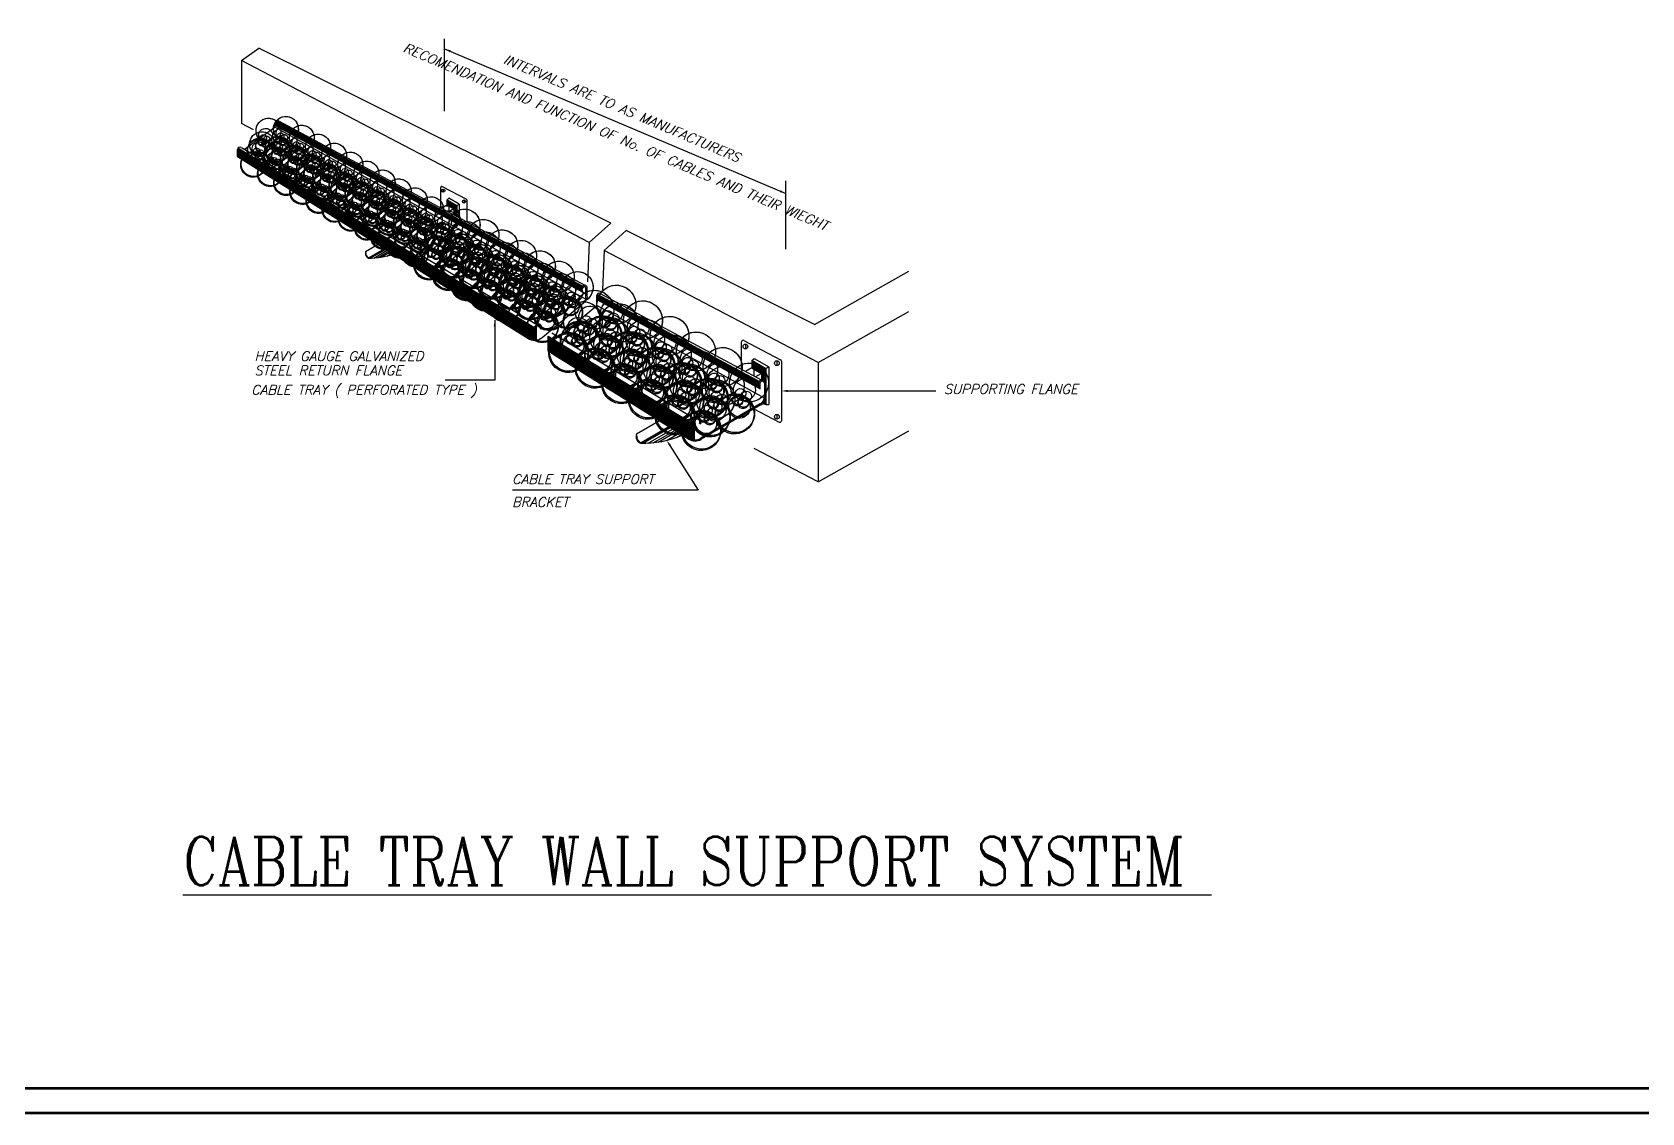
# Model space of a CAD drawing. Extents: x -508 to 92, y -98 to -31.
# Drawn here: x -89.77 to -63.39, y -97.84 to -80.14 of the extents above; entities that cross this region are included whole.
import ezdxf
from ezdxf.enums import TextEntityAlignment as Align

# ---------------------------------------------------------------- set-up
doc = ezdxf.new("R2010")
doc.units = 0
doc.header["$MEASUREMENT"] = 0
doc.layers.get('0').update_dxf_attribs({"linetype": 'CONTINUOUS', "lineweight": 30})
doc.layers.add('A-DIM-IN', color=45, linetype='CONTINUOUS', lineweight=15)
doc.layers.add('UG-BORDER', color=20, linetype='CONTINUOUS', lineweight=80)
for name, color, linetype in [('EFL', 1, 'CONTINUOUS'), ('EFP', 1, 'CONTINUOUS'), ('EL1', 1, 'CONTINUOUS'), ('EL2', 2, 'CONTINUOUS'), ('EL3', 3, 'CONTINUOUS'), ('ET80', 3, 'CONTINUOUS')]:
    doc.layers.add(name, color=color, linetype=linetype)
doc.styles.add('ROMANC', font='ROMANC')
doc.styles.add('ROMANS', font='italic8.shx')

# ---------------------------------------------------------------- blocks, each defined once
blk = doc.blocks.new('*X23')
at = {"color": 0}
for p, q in [((802.55, 413.32), (804.31, 413.32)), ((802.55, 413.31), (804.33, 413.31)), ((802.55, 413.3), (804.35, 413.3)), ((802.55, 413.29), (804.38, 413.29)), ((802.55, 413.28), (804.4, 413.28)), ((802.56, 413.35), (804.23, 413.35)), ((802.56, 413.34), (804.26, 413.34)), ((802.56, 413.33), (804.28, 413.33)), ((802.57, 413.38), (804.16, 413.38)), ((802.57, 413.37), (804.18, 413.37)), ((802.57, 413.36), (804.21, 413.36)), ((802.58, 413.4), (804.11, 413.4)), ((802.58, 413.39), (804.13, 413.39)), ((802.59, 413.42), (804.05, 413.42)), ((802.59, 413.41), (804.08, 413.41)), ((802.6, 413.43), (804.02, 413.43)), ((802.61, 413.44), (803.99, 413.44)), ((802.62, 413.46), (803.93, 413.46)), ((802.62, 413.45), (803.96, 413.45)), ((802.63, 413.47), (803.9, 413.47)), ((802.64, 413.48), (803.87, 413.48)), ((802.65, 413.49), (803.84, 413.49)), ((802.66, 413.5), (803.8, 413.5)), ((802.68, 413.51), (803.76, 413.51)), ((802.69, 413.52), (803.72, 413.52)), ((802.71, 413.53), (803.68, 413.53)), ((802.72, 413.54), (803.64, 413.54)), ((802.75, 413.55), (803.6, 413.55)), ((802.77, 413.56), (803.55, 413.56)), ((802.81, 413.57), (803.5, 413.57)), ((802.86, 413.58), (803.44, 413.58)), ((802.93, 413.59), (803.37, 413.59)), ((803.03, 413.6), (803.27, 413.6)), ((802.55, 413.27), (804.42, 413.27)), ((802.55, 413.26), (804.45, 413.26)), ((802.55, 413.25), (804.47, 413.25)), ((802.55, 413.24), (804.49, 413.24)), ((802.55, 413.23), (804.51, 413.23)), ((802.55, 413.22), (804.53, 413.22)), ((802.55, 413.21), (802.78, 413.21)), ((802.55, 413.2), (802.7, 413.2)), ((802.55, 413.19), (802.63, 413.19)), ((802.55, 413.18), (804.62, 413.18)), ((802.56, 413.17), (804.64, 413.17)), ((802.56, 413.16), (804.66, 413.16)), ((802.56, 413.15), (804.68, 413.15)), ((802.57, 413.14), (804.7, 413.14)), ((803.09, 413.21), (804.56, 413.21)), ((803.18, 413.2), (804.58, 413.2)), ((803.24, 413.19), (804.6, 413.19)), ((803.52, 413.13), (804.72, 413.13)), ((803.56, 413.12), (804.74, 413.12)), ((803.59, 413.11), (804.76, 413.11)), ((803.63, 413.1), (804.78, 413.1)), ((803.66, 413.09), (804.8, 413.09)), ((803.69, 413.08), (804.82, 413.08)), ((803.73, 413.07), (804.84, 413.07)), ((803.76, 413.06), (804.85, 413.06)), ((803.79, 413.05), (804.87, 413.05)), ((803.82, 413.04), (804.89, 413.04)), ((803.84, 413.03), (804.91, 413.03)), ((803.87, 413.02), (804.93, 413.02)), ((803.9, 413.01), (804.95, 413.01)), ((803.92, 413), (804.96, 413)), ((803.95, 412.99), (804.98, 412.99)), ((803.97, 412.98), (805, 412.98)), ((804, 412.97), (805.02, 412.97)), ((804.02, 412.96), (805.03, 412.96)), ((804.05, 412.95), (805.05, 412.95)), ((804.07, 412.94), (805.07, 412.94)), ((804.1, 412.93), (805.09, 412.93)), ((804.12, 412.92), (805.1, 412.92)), ((804.15, 412.91), (805.12, 412.91)), ((804.17, 412.9), (805.14, 412.9)), ((804.19, 412.89), (805.15, 412.89)), ((804.21, 412.88), (805.17, 412.88)), ((804.24, 412.87), (805.19, 412.87)), ((804.26, 412.86), (805.2, 412.86)), ((804.28, 412.85), (805.22, 412.85)), ((804.3, 412.84), (805.23, 412.84)), ((804.32, 412.83), (805.25, 412.83)), ((804.35, 412.82), (805.27, 412.82)), ((804.37, 412.81), (805.28, 412.81)), ((804.39, 412.8), (805.3, 412.8)), ((804.41, 412.79), (805.31, 412.79)), ((804.43, 412.78), (805.33, 412.78)), ((804.45, 412.77), (805.34, 412.77)), ((804.47, 412.76), (805.36, 412.76)), ((804.49, 412.75), (805.37, 412.75)), ((804.51, 412.74), (805.39, 412.74)), ((804.53, 412.73), (805.4, 412.73)), ((804.55, 412.72), (805.42, 412.72)), ((804.57, 412.71), (805.43, 412.71)), ((804.59, 412.7), (805.45, 412.7)), ((804.61, 412.69), (805.46, 412.69)), ((804.63, 412.68), (805.48, 412.68)), ((804.64, 412.67), (805.49, 412.67)), ((804.66, 412.66), (805.5, 412.66)), ((804.68, 412.65), (805.52, 412.65)), ((804.7, 412.64), (805.53, 412.64)), ((804.72, 412.63), (805.55, 412.63)), ((804.74, 412.62), (805.56, 412.62)), ((804.75, 412.61), (805.58, 412.61)), ((804.77, 412.6), (805.59, 412.6)), ((804.79, 412.59), (805.6, 412.59)), ((804.81, 412.58), (805.62, 412.58)), ((804.82, 412.57), (805.63, 412.57)), ((804.84, 412.56), (805.64, 412.56)), ((804.86, 412.55), (805.66, 412.55)), ((804.88, 412.54), (805.67, 412.54)), ((804.89, 412.53), (805.68, 412.53)), ((804.91, 412.52), (805.7, 412.52)), ((804.93, 412.51), (805.71, 412.51)), ((804.94, 412.5), (805.72, 412.5)), ((804.96, 412.49), (805.74, 412.49)), ((804.97, 412.48), (805.75, 412.48)), ((804.99, 412.47), (805.76, 412.47)), ((805.01, 412.46), (805.77, 412.46)), ((805.02, 412.45), (805.79, 412.45)), ((805.04, 412.44), (805.8, 412.44)), ((805.05, 412.43), (805.81, 412.43)), ((805.07, 412.42), (805.82, 412.42)), ((805.09, 412.41), (805.83, 412.41)), ((805.1, 412.4), (805.85, 412.4)), ((805.12, 412.39), (805.86, 412.39)), ((805.13, 412.38), (805.87, 412.38)), ((805.15, 412.37), (805.88, 412.37)), ((805.16, 412.36), (805.89, 412.36)), ((805.18, 412.35), (805.9, 412.35)), ((805.19, 412.34), (805.92, 412.34)), ((805.21, 412.33), (805.93, 412.33)), ((805.22, 412.32), (805.94, 412.32)), ((805.24, 412.31), (805.95, 412.31)), ((805.25, 412.3), (805.96, 412.3)), ((805.27, 412.29), (805.97, 412.29)), ((805.28, 412.28), (805.98, 412.28)), ((805.29, 412.27), (805.99, 412.27)), ((805.31, 412.26), (806, 412.26)), ((805.32, 412.25), (806.01, 412.25)), ((805.34, 412.24), (806.02, 412.24)), ((805.35, 412.23), (806.03, 412.23)), ((805.36, 412.22), (806.04, 412.22)), ((805.38, 412.21), (806.05, 412.21)), ((805.39, 412.2), (806.06, 412.2)), ((805.4, 412.19), (806.07, 412.19)), ((805.42, 412.18), (806.08, 412.18)), ((805.43, 412.17), (806.09, 412.17)), ((805.45, 412.16), (806.1, 412.16)), ((805.46, 412.15), (806.11, 412.15)), ((805.47, 412.14), (806.12, 412.14)), ((805.49, 412.13), (806.13, 412.13)), ((805.5, 412.12), (806.14, 412.12)), ((805.51, 412.11), (806.15, 412.11)), ((805.52, 412.1), (806.16, 412.1)), ((805.54, 412.09), (806.17, 412.09)), ((805.55, 412.08), (806.18, 412.08)), ((805.56, 412.07), (806.19, 412.07)), ((805.57, 412.06), (806.2, 412.06)), ((805.59, 412.05), (806.21, 412.05)), ((805.6, 412.04), (806.21, 412.04)), ((805.61, 412.03), (806.22, 412.03)), ((805.62, 412.02), (806.23, 412.02)), ((805.63, 412.01), (806.24, 412.01)), ((805.65, 412), (806.25, 412)), ((805.66, 411.99), (806.26, 411.99)), ((805.67, 411.98), (806.26, 411.98)), ((805.68, 411.97), (806.27, 411.97)), ((805.69, 411.96), (806.28, 411.96)), ((805.7, 411.95), (806.29, 411.95)), ((805.71, 411.94), (806.3, 411.94)), ((805.73, 411.93), (806.3, 411.93)), ((805.74, 411.92), (806.31, 411.92)), ((805.75, 411.91), (806.32, 411.91)), ((805.76, 411.9), (806.33, 411.9)), ((805.77, 411.89), (806.33, 411.89)), ((805.78, 411.88), (806.34, 411.88)), ((805.79, 411.87), (806.35, 411.87)), ((805.8, 411.86), (806.35, 411.86)), ((805.81, 411.85), (806.36, 411.85)), ((805.82, 411.84), (806.37, 411.84)), ((805.83, 411.83), (806.37, 411.83)), ((805.84, 411.82), (806.38, 411.82)), ((805.85, 411.81), (806.39, 411.81)), ((805.86, 411.8), (806.39, 411.8)), ((805.87, 411.79), (806.4, 411.79)), ((805.88, 411.78), (806.4, 411.78)), ((805.89, 411.77), (806.41, 411.77)), ((805.9, 411.76), (806.41, 411.76)), ((805.91, 411.75), (806.42, 411.75)), ((805.92, 411.74), (806.43, 411.74)), ((805.93, 411.73), (806.43, 411.73)), ((805.94, 411.72), (806.44, 411.72)), ((805.95, 411.71), (806.44, 411.71)), ((805.96, 411.7), (806.45, 411.7)), ((805.97, 411.69), (806.45, 411.69)), ((805.98, 411.68), (806.46, 411.68)), ((805.98, 411.67), (806.46, 411.67)), ((805.99, 411.66), (806.47, 411.66)), ((806, 411.65), (806.47, 411.65)), ((806.01, 411.64), (806.48, 411.64)), ((806.02, 411.63), (806.48, 411.63)), ((806.03, 411.62), (806.49, 411.62)), ((806.04, 411.61), (806.49, 411.61)), ((806.04, 411.6), (806.5, 411.6)), ((806.05, 411.59), (806.5, 411.59)), ((806.06, 411.58), (806.5, 411.58)), ((806.07, 411.57), (806.51, 411.57)), ((806.08, 411.56), (806.51, 411.56)), ((806.08, 411.55), (806.52, 411.55)), ((806.09, 411.54), (806.52, 411.54)), ((806.1, 411.53), (806.53, 411.53)), ((806.11, 411.52), (806.53, 411.52)), ((806.11, 411.51), (806.53, 411.51)), ((806.12, 411.5), (806.54, 411.5)), ((806.13, 411.49), (806.54, 411.49)), ((806.13, 411.48), (806.54, 411.48)), ((806.14, 411.47), (806.55, 411.47)), ((806.15, 411.46), (806.55, 411.46)), ((806.15, 411.45), (806.55, 411.45)), ((806.16, 411.44), (806.55, 411.44)), ((806.17, 411.43), (806.55, 411.43)), ((806.17, 411.42), (806.55, 411.42)), ((806.18, 411.41), (806.55, 411.41)), ((806.18, 411.4), (806.55, 411.4)), ((806.19, 411.39), (806.55, 411.39)), ((806.2, 411.38), (806.55, 411.38)), ((806.2, 411.37), (806.55, 411.37)), ((806.21, 411.36), (806.55, 411.36)), ((806.21, 411.35), (806.55, 411.35)), ((806.22, 411.34), (806.55, 411.34)), ((806.22, 411.33), (806.55, 411.33)), ((806.23, 411.32), (806.55, 411.32)), ((806.23, 411.31), (806.54, 411.31)), ((806.24, 411.3), (806.54, 411.3)), ((806.24, 411.29), (806.54, 411.29)), ((806.25, 411.28), (806.53, 411.28)), ((806.25, 411.27), (806.53, 411.27)), ((806.26, 411.26), (806.53, 411.26)), ((806.26, 411.25), (806.52, 411.25)), ((806.27, 411.24), (806.52, 411.24)), ((806.27, 411.23), (806.51, 411.23)), ((806.28, 411.22), (806.51, 411.22)), ((806.28, 411.21), (806.5, 411.21)), ((806.29, 411.2), (806.49, 411.2)), ((806.29, 411.19), (806.48, 411.19)), ((806.3, 411.18), (806.48, 411.18)), ((806.3, 411.17), (806.47, 411.17)), ((806.3, 411.16), (806.46, 411.16)), ((806.31, 411.15), (806.45, 411.15)), ((806.31, 411.14), (806.43, 411.14)), ((806.32, 411.13), (806.42, 411.13)), ((806.32, 411.12), (806.41, 411.12))]:
    blk.add_line(p, q, dxfattribs=at)
blk = doc.blocks.new('A')
at = {"layer": 'EL1'}
for centre, radius, start, end in [((-1.95, 1.13), 0.17, 85.1294, 240.0771), ((-0.43, 1.58), 1.72, 200.5275, 221.5461), ((-1.67, 1.21), 0.326, 151.03, 200.5275), ((-1.67, 1.21), 0.326, 101.5325, 151.03), ((-1.61, -0.54), 1.72, 80.5139, 101.5325), ((-1.39, -0.15), 1.72, 80.5139, 101.5325), ((0.94, 2.8), 3.55, 221.5461, 232.6927), ((-1.91, -2.35), 3.55, 69.3673, 80.5139), ((-1.69, -1.96), 3.55, 69.3673, 80.5139), ((-2.89, -4.95), 6.33, 61.03, 69.3673), ((-2.67, -4.56), 6.33, 61.03, 69.3673), ((-2.89, -4.95), 6.33, 52.6927, 61.03), ((-2.67, -4.56), 6.33, 52.6927, 61.03), ((-1.2, -2.74), 3.55, 41.5461, 52.6927), ((-0.99, -2.35), 3.55, 41.5461, 52.6927), ((0.38, -1.14), 1.72, 20.5275, 41.5461), ((2.62, 5.01), 6.33, 232.6927, 241.03), ((2.62, 5.01), 6.33, 241.03, 249.3673), ((1.64, 2.4), 3.55, 249.3673, 260.5139), ((1.34, 0.6), 1.72, 260.5139, 281.5325), ((0.17, -1.52), 1.72, 20.5275, 41.5461), ((1.72, -0.92), 0.164, 256.4437, 25.2598), ((1.68, -0.65), 0.326, 331.03, 20.5275)]:
    blk.add_arc(centre, radius, start, end, dxfattribs=at)
blk.add_blockref('*X23', (-804.54, -412.04), dxfattribs=at)
blk = doc.blocks.new('*E752525')
at = {"layer": 'EL1'}
for p, xscale, yscale, zscale, rotation in [((79248, -74293, 815), -49.15200003752829, 49.15200000163167, 49.15200000000004, 308.0349136470942), ((79682, -74248, 815), -49.15200003752829, 49.15200000163167, 49.15200000000004, 308.0349136470942), ((79085, -74629, 815), -49.15200003752829, 49.15200000163167, 49.15200000000004, 308.0349136470942), ((79645, -74513, 815), -49.15200003752829, 49.15200000163167, 49.15200000000004, 308.0349136470942), ((80048, -74736, 815), -49.15200003752829, 49.15200000163167, 49.15200000000004, 308.0349136470942), ((80079, -74468, 815), -49.15200003752829, 49.15200000163167, 49.15200000000004, 308.0349136470942), ((80483, -74691, 815), -49.15200003752829, 49.15200000163167, 49.15200000000004, 308.0349136470942), ((79506, -74861, 815), -49.15200003752829, 49.15200000163167, 49.15200000000004, 308.0349136470942), ((79909, -75084, 815), -49.15200003752829, 49.15200000163167, 49.15200000000004, 308.0349136470942), ((80452, -74959, 815), -49.15200003752829, 49.15200000163167, 49.15200000000004, 308.0349136470942), ((80855, -75182, 815), -49.15200003752829, 49.15200000163167, 49.15200000000004, 308.0349136470942), ((80886, -74914, 815), -49.15200003752829, 49.15200000163167, 49.15200000000004, 308.0349136470942), ((81289, -75137, 815), -49.15200003752829, 49.15200000163167, 49.15200000000004, 308.0349136470942), ((80312, -75307, 815), -49.15200003752829, 49.15200000163167, 49.15200000000004, 308.0349136470942), ((80715, -75531, 815), -49.15200003752829, 49.15200000163167, 49.15200000000004, 308.0349136470942), ((81258, -75405, 815), -49.15200003752829, 49.15200000163167, 49.15200000000004, 308.0349136470942), ((81661, -75629, 815), -49.15200003752829, 49.15200000163167, 49.15200000000004, 308.0349136470942), ((81692, -75360, 815), -49.15200003752829, 49.15200000163167, 49.15200000000004, 308.0349136470942), ((82095, -75583, 815), -49.15200003752829, 49.15200000163167, 49.15200000000004, 308.0349136470942), ((81118, -75754, 815), -49.15200003752829, 49.15200000163167, 49.15200000000004, 308.0349136470942), ((81521, -75977, 815), -49.15200003752829, 49.15200000163167, 49.15200000000004, 308.0349136470942), ((82064, -75852, 815), -49.15200003752829, 49.15200000163167, 49.15200000000004, 308.0349136470942), ((82498, -75807, 815), -49.15200003752829, 49.15200000163167, 49.15200000000004, 308.0349136470942), ((82901, -76030, 815), -49.15200003752829, 49.15200000163167, 49.15200000000004, 308.0349136470942), ((81924, -76200, 815), -49.15200003752829, 49.15200000163167, 49.15200000000004, 308.0349136470942), ((82328, -76423, 815), -49.15200003752829, 49.15200000163167, 49.15200000000004, 308.0349136470942), ((82467, -76075, 815), -49.15200003752829, 49.15200000163167, 49.15200000000004, 308.0349136470942), ((82870, -76298, 815), -49.15200003752829, 49.15200000163167, 49.15200000000004, 308.0349136470942), ((83305, -76253, 815), -49.15200003752829, 49.15200000163167, 49.15200000000004, 308.0349136470942), ((82731, -76647, 815), -49.15200003752829, 49.15200000163167, 49.15200000000004, 308.0349136470942), ((83274, -76521, 815), -49.15200003752829, 49.15200000163167, 49.15200000000004, 308.0349136470942), ((83676, -76746, 815), -61.44000010201562, 61.43999999854714, 61.44000000000005, 308.0349137392154), ((83708, -76476, 815), -49.15200003752829, 49.15200000163167, 49.15200000000004, 308.0349136470942), ((84110, -76700, 815), -61.44000010201562, 61.43999999854714, 61.44000000000005, 308.0349137392154), ((83134, -76870, 815), -49.15200003752829, 49.15200000163167, 49.15200000000004, 308.0349136470942), ((83507, -77052, 815), -61.44000010201562, 61.43999999854714, 61.44000000000005, 308.0349137392154), ((84146, -77007, 815), -61.44000010201562, 61.43999999854714, 61.44000000000005, 308.0349137392154), ((84580, -76960, 815), -61.44000010201562, 61.43999999854714, 61.44000000000005, 308.0349137392154), ((84616, -77267, 815), -61.44000010201562, 61.43999999854714, 61.44000000000005, 308.0349137392154), ((85051, -77221, 815), -61.44000010201562, 61.43999999854714, 61.44000000000005, 308.0349137392154), ((83977, -77312, 815), -61.44000010201562, 61.43999999854714, 61.44000000000005, 308.0349137392154), ((84448, -77572, 815), -61.44000010201562, 61.43999999854714, 61.44000000000005, 308.0349137392154), ((85087, -77528, 815), -61.44000010201562, 61.43999999854714, 61.44000000000005, 308.0349137392154), ((85521, -77481, 815), -61.44000010201562, 61.43999999854714, 61.44000000000005, 308.0349137392154), ((84918, -77833, 815), -61.44000010201562, 61.43999999854714, 61.44000000000005, 308.0349137392154), ((85388, -78093, 815), -61.44000010201562, 61.43999999854714, 61.44000000000005, 308.0349137392154), ((85557, -77788, 815), -61.44000010201562, 61.43999999854714, 61.44000000000005, 308.0349137392154), ((85991, -77742, 815), -61.44000010201562, 61.43999999854714, 61.44000000000005, 308.0349137392154), ((86027, -78048, 815), -61.44000010201562, 61.43999999854714, 61.44000000000005, 308.0349137392154), ((86462, -78002, 815), -61.44000010201562, 61.43999999854714, 61.44000000000005, 308.0349137392154), ((85859, -78353, 815), -61.44000010201562, 61.43999999854714, 61.44000000000005, 308.0349137392154), ((86498, -78309, 815), -61.44000010201562, 61.43999999854714, 61.44000000000005, 308.0349137392154), ((86932, -78262, 815), -61.44000010201562, 61.43999999854714, 61.44000000000005, 308.0349137392154), ((86329, -78614, 815), -61.44000010201562, 61.43999999854714, 61.44000000000005, 308.0349137392154), ((87308, -78899, 815), -76.79999991110846, 76.80000000167638, 76.79999999999995, 306.5674416030108), ((87858, -78772, 815), -76.79999991110846, 76.80000000167638, 76.79999999999995, 306.5674416030108), ((87020, -79185, 815), -76.79999991110846, 76.80000000167638, 76.79999999999995, 306.5674416030108), ((87912, -79236, 815), -76.79999991110846, 76.80000000167638, 76.79999999999995, 306.5674416030108), ((88520, -79162, 815), -76.79999991110846, 76.80000000167638, 76.79999999999995, 306.5674416030108), ((87682, -79574, 815), -76.79999991110846, 76.80000000167638, 76.79999999999995, 306.5674416030108), ((88574, -79625, 815), -76.79999991110846, 76.80000000167638, 76.79999999999995, 306.5674416030108), ((89182, -79551, 815), -76.79999991110846, 76.80000000167638, 76.79999999999995, 306.5674416030108), ((88344, -79963, 815), -76.79999991110846, 76.80000000167638, 76.79999999999995, 306.5674416030108), ((89236, -80014, 815), -76.79999991110846, 76.80000000167638, 76.79999999999995, 306.5674416030108), ((89844, -79940, 815), -76.79999991110846, 76.80000000167638, 76.79999999999995, 306.5674416030108), ((89007, -80352, 815), -76.79999991110846, 76.80000000167638, 76.79999999999995, 306.5674416030108), ((89898, -80403, 815), -76.79999991110846, 76.80000000167638, 76.79999999999995, 306.5674416030108), ((90507, -80329, 815), -76.79999991110846, 76.80000000167638, 76.79999999999995, 306.5674416030108), ((89669, -80741, 815), -76.79999991110846, 76.80000000167638, 76.79999999999995, 306.5674416030108), ((90561, -80792, 815), -76.79999991110846, 76.80000000167638, 76.79999999999995, 306.5674416030108), ((91169, -80718, 815), -76.79999991110846, 76.80000000167638, 76.79999999999995, 306.5674416030108), ((90331, -81130, 815), -76.79999991110846, 76.80000000167638, 76.79999999999995, 306.5674416030108)]:
    blk.add_blockref('A', p, dxfattribs=dict(at, xscale=xscale, yscale=yscale, zscale=zscale, rotation=rotation))

msp = doc.modelspace()

# ---------------------------------------------------------------- linework, layer by layer
at = {"layer": 'EFL'}
for p, q in [((-83.01, -81.428, 0.535), (-83.01, -80.243, 0.535)), ((-83.01, -80.409, 0.535), (-77.417, -82.781, 0.535)), ((-77.417, -83.689, 0.535), (-77.417, -82.572, 0.535)), ((-82.189, -84.854, 0.535), (-82.189, -85.838, 0.535)), ((-82.189, -85.838, 0.535), (-83, -85.838, 0.535)), ((-77.392, -86.014, 0.535), (-74.961, -86.014, 0.535)), ((-79.318, -86.907, 0.535), (-78.858, -87.64, 0.535)), ((-78.858, -87.64, 0.535), (-81.9, -87.64, 0.535))]:
    msp.add_line(p, q, dxfattribs=at)
for points in [[(-82.924, -80.464, 0.535), (-82.911, -80.433, 0.535), (-83.01, -80.409, 0.535)], [(-77.503, -82.726, 0.535), (-77.516, -82.757, 0.535), (-77.417, -82.781, 0.535)], [(-82.206, -84.955, 0.535), (-82.172, -84.955, 0.535), (-82.189, -84.854, 0.535)], [(-77.392, -86.031, 0.535), (-77.392, -85.997, 0.535), (-77.493, -86.014, 0.535)], [(-79.332, -86.916, 0.535), (-79.304, -86.898, 0.535), (-79.372, -86.822, 0.535)]]:
    msp.add_solid(points, dxfattribs=at)
at = {"layer": 'EFP'}
for p, q in [((-82.955, -82.973, 0.535), (-82.955, -82.891, 0.535)), ((-82.94, -82.982, 0.535), (-82.94, -82.9, 0.535)), ((-82.925, -82.991, 0.535), (-82.925, -82.908, 0.535)), ((-82.909, -82.999, 0.535), (-82.909, -82.917, 0.535)), ((-82.894, -83.008, 0.535), (-82.894, -82.926, 0.535)), ((-82.879, -83.017, 0.535), (-82.879, -82.935, 0.535)), ((-82.864, -83.026, 0.535), (-82.864, -82.943, 0.535)), ((-82.849, -83.135, 0.535), (-82.849, -82.952, 0.535)), ((-82.834, -83.143, 0.535), (-82.834, -82.961, 0.535)), ((-82.819, -83.151, 0.535), (-82.819, -82.97, 0.535))]:
    msp.add_line(p, q, dxfattribs=at)
at = {"layer": 'EL1'}
for p, q in [((-86.338, -80.601, 0.535), (-86.056, -80.398, 0.535)), ((-80.289, -83.263, 0.535), (-86.056, -80.398, 0.535)), ((-80.644, -83.583, 0.535), (-86.338, -80.601, 0.535)), ((-86.338, -80.601, 0.535), (-86.338, -81.631, 0.535)), ((-86.142, -81.734, 0.535), (-86.338, -81.631, 0.535)), ((-80.644, -83.583, 0.535), (-80.289, -83.263, 0.535)), ((-80.644, -83.583, 0.535), (-80.67, -84.226, 0.535)), ((-80.397, -83.712, 0.535), (-80.037, -83.388, 0.535)), ((-76.948, -84.923, 0.535), (-80.037, -83.388, 0.535)), ((-80.397, -83.712, 0.535), (-80.423, -84.357, 0.535)), ((-76.889, -85.549, 0.535), (-80.397, -83.712, 0.535)), ((-76.948, -84.923, 0.535), (-75.406, -84.052, 0.535)), ((-76.889, -85.549, 0.535), (-75.406, -84.712, 0.535)), ((-76.889, -85.549, 0.535), (-76.889, -87.505, 0.535)), ((-76.889, -87.505, 0.535), (-75.406, -86.667, 0.535)), ((-76.889, -87.505, 0.535), (-77.937, -86.956, 0.535))]:
    msp.add_line(p, q, dxfattribs=at)
at = {"layer": 'EL2'}
for p, q in [((-86.289, -82.055, 0.535), (-85.794, -81.693, 0.535)), ((-85.794, -81.635, 0.535), (-80.696, -84.421, 0.535)), ((-85.794, -81.693, 0.535), (-85.794, -81.635, 0.535)), ((-80.691, -84.518, 0.535), (-85.794, -81.693, 0.535)), ((-80.75, -84.298, 0.535), (-85.775, -81.589, 0.535)), ((-85.734, -81.587, 0.535), (-80.714, -84.281, 0.535)), ((-86.402, -82.175, 0.535), (-86.402, -82.058, 0.535)), ((-86.402, -82.175, 0.535), (-81.648, -85.152, 0.535)), ((-81.523, -84.989, 0.535), (-86.396, -82.037, 0.535)), ((-86.341, -82.023, 0.535), (-81.497, -84.926, 0.535)), ((-83.073, -83.015, 0.535), (-83.073, -82.681, 0.535)), ((-83.049, -82.667, 0.535), (-82.653, -82.874, 0.535)), ((-83.032, -82.706, 0.535), (-83.032, -82.757, 0.535)), ((-83.065, -83.019, 0.535), (-82.97, -82.964, 0.535)), ((-82.943, -82.856, 0.535), (-82.97, -82.882, 0.535)), ((-82.97, -82.882, 0.535), (-82.809, -82.975, 0.535)), ((-82.97, -82.964, 0.535), (-82.97, -82.882, 0.535)), ((-82.97, -82.964, 0.535), (-82.858, -83.029, 0.535)), ((-82.772, -82.954, 0.535), (-82.943, -82.856, 0.535)), ((-82.943, -82.98, 0.535), (-82.943, -83.079, 0.535)), ((-82.858, -83.029, 0.535), (-82.943, -83.079, 0.535)), ((-82.858, -83.029, 0.535), (-82.858, -83.13, 0.535)), ((-82.809, -82.975, 0.535), (-82.772, -82.954, 0.535)), ((-82.809, -82.975, 0.535), (-82.809, -83.157, 0.535)), ((-82.772, -82.954, 0.535), (-82.772, -83.176, 0.535)), ((-82.692, -82.885, 0.535), (-82.692, -82.937, 0.535)), ((-82.644, -82.888, 0.535), (-82.644, -83.245, 0.535)), ((-84.1, -83.616, 0.535), (-84.305, -83.734, 0.535)), ((-80.696, -84.539, 0.535), (-80.696, -84.323, 0.535)), ((-80.675, -84.449, 0.535), (-80.675, -84.323, 0.535)), ((-81.412, -85.136, 0.535), (-80.701, -84.543, 0.535)), ((-81.147, -85.136, 0.535), (-80.518, -84.614, 0.535)), ((-80.518, -84.614, 0.535), (-80.518, -84.453, 0.535)), ((-80.518, -84.518, 0.535), (-77.842, -85.98, 0.535)), ((-77.771, -86.134, 0.535), (-80.518, -84.614, 0.535)), ((-80.509, -84.428, 0.535), (-77.852, -85.861, 0.535)), ((-80.459, -84.417, 0.535), (-77.813, -85.837, 0.535)), ((-81.523, -85.176, 0.535), (-81.523, -84.971, 0.535)), ((-81.503, -85.176, 0.535), (-81.503, -84.971, 0.535)), ((-81.444, -84.987, 0.535), (-81.426, -84.997, 0.535)), ((-81.312, -85.117, 0.535), (-78.94, -86.554, 0.535)), ((-81.312, -85.362, 0.535), (-81.312, -85.117, 0.535)), ((-78.916, -86.472, 0.535), (-81.256, -85.07, 0.535)), ((-78.108, -85.187, 0.535), (-77.506, -85.502, 0.535)), ((-79.012, -86.803, 0.535), (-81.312, -85.362, 0.535)), ((-78.145, -85.658, 0.535), (-78.145, -85.209, 0.535)), ((-78.082, -85.247, 0.535), (-78.082, -85.325, 0.535)), ((-77.976, -85.634, 0.535), (-78.079, -85.694, 0.535)), ((-77.976, -85.518, 0.535), (-77.938, -85.48, 0.535)), ((-77.748, -85.65, 0.535), (-77.976, -85.518, 0.535)), ((-77.976, -85.518, 0.535), (-77.976, -85.634, 0.535)), ((-77.976, -85.634, 0.535), (-77.817, -85.726, 0.535)), ((-77.938, -85.48, 0.535), (-77.696, -85.62, 0.535)), ((-77.938, -85.769, 0.535), (-77.938, -85.656, 0.535)), ((-77.696, -85.62, 0.535), (-77.748, -85.65, 0.535)), ((-77.748, -85.65, 0.535), (-77.748, -86.237, 0.535)), ((-77.696, -85.62, 0.535), (-77.696, -86.238, 0.535)), ((-77.566, -85.52, 0.535), (-77.566, -85.598, 0.535)), ((-77.493, -85.525, 0.535), (-77.493, -86.503, 0.535)), ((-77.817, -85.726, 0.535), (-77.914, -85.782, 0.535)), ((-77.863, -85.969, 0.535), (-77.863, -85.894, 0.535)), ((-77.842, -85.98, 0.535), (-77.842, -85.894, 0.535)), ((-77.817, -85.726, 0.535), (-77.817, -85.837, 0.535)), ((-77.768, -85.884, 0.535), (-77.768, -86.105, 0.535)), ((-77.748, -85.884, 0.535), (-77.748, -86.105, 0.535)), ((-77.839, -86.227, 0.535), (-78.814, -86.79, 0.535)), ((-77.797, -86.221, 0.535), (-77.748, -86.237, 0.535)), ((-77.748, -86.237, 0.535), (-77.696, -86.238, 0.535)), ((-79.487, -86.506, 0.535), (-79.867, -86.725, 0.535)), ((-77.829, -86.244, 0.535), (-78.804, -86.807, 0.535)), ((-77.942, -86.31, 0.535), (-77.529, -86.526, 0.535)), ((-77.566, -86.398, 0.535), (-77.566, -86.476, 0.535)), ((-78.938, -86.814, 0.535), (-78.938, -86.521, 0.535)), ((-78.918, -86.814, 0.535), (-78.918, -86.521, 0.535)), ((-78.834, -86.544, 0.535), (-78.817, -86.554, 0.535))]:
    msp.add_line(p, q, dxfattribs=at)
for centre, radius in [((-83.032, -82.732, 0.535), 0.0256), ((-82.692, -82.911, 0.535), 0.0256), ((-78.082, -85.286, 0.535), 0.039), ((-77.566, -85.559, 0.535), 0.039), ((-77.566, -86.437, 0.535), 0.039)]:
    msp.add_circle(centre, radius, dxfattribs=at)
for centre, radius, start, end in [((-85.745, -81.635, 0.535), 0.0491, 77.8737, 180), ((-86.362, -82.058, 0.535), 0.0403, 59.071, 180), ((-83.057, -82.681, 0.535), 0.0166, 62.36, 180), ((-82.661, -82.888, 0.535), 0.0166, 0, 62.36), ((-84.222, -83.759, 0.535), 0.0861, 162.8457, 177.4188), ((-84.231, -82.688, 0.535), 1.149, 268.6189, 289.3445), ((-80.718, -84.323, 0.535), 0.0426, 0, 187.8637), ((-80.752, -84.325, 0.535), 0.00916, 204.6495, 310.975), ((-80.721, -84.329, 0.535), 0.0256, 13.3355, 186.7708), ((-80.755, -84.478, 0.535), 0.0852, 309.8003, 20.0808), ((-80.478, -84.453, 0.535), 0.0403, 61.7902, 180), ((-81.471, -84.971, 0.535), 0.0518, 329.9004, 180), ((-81.541, -84.981, 0.535), 0.202, 237.9426, 309.6946), ((-81.471, -84.971, 0.535), 0.0316, 329.9004, 180), ((-78.12, -85.209, 0.535), 0.0252, 62.36, 180), ((-77.518, -85.525, 0.535), 0.0252, 0, 62.36), ((-77.805, -85.894, 0.535), 0.0579, 14.7658, 180), ((-77.805, -85.894, 0.535), 0.0378, 14.7658, 180), ((-77.909, -86.105, 0.535), 0.141, 299.9703, 0), ((-77.909, -86.105, 0.535), 0.161, 299.9703, 0), ((-78.873, -86.521, 0.535), 0.0653, 329.9004, 180), ((-78.873, -86.521, 0.535), 0.0451, 329.9004, 180), ((-77.518, -86.503, 0.535), 0.0252, 242.36, 0), ((-79.751, -86.761, 0.535), 0.122, 177.4188, 244.7517), ((-79.751, -86.761, 0.535), 0.122, 162.8457, 177.4188), ((-79.763, -85.243, 0.535), 1.628, 268.6189, 293.4041), ((-78.905, -86.632, 0.535), 0.202, 237.9426, 299.9703), ((-78.905, -86.633, 0.535), 0.182, 265.7541, 300.0042)]:
    msp.add_arc(centre, radius, start, end, dxfattribs=at)
at = {"layer": 'EL3'}
for p, q in [((-80.76, -84.379, 0.535), (-85.811, -81.655, 0.535)), ((-80.76, -84.361, 0.535), (-85.803, -81.642, 0.535)), ((-80.76, -84.344, 0.535), (-85.796, -81.628, 0.535)), ((-80.761, -84.327, 0.535), (-85.789, -81.615, 0.535)), ((-80.757, -84.312, 0.535), (-85.782, -81.602, 0.535)), ((-81.526, -85.005, 0.535), (-86.404, -82.05, 0.535)), ((-81.523, -85.025, 0.535), (-86.402, -82.069, 0.535)), ((-81.523, -85.042, 0.535), (-86.402, -82.086, 0.535)), ((-81.523, -85.06, 0.535), (-86.402, -82.104, 0.535)), ((-81.523, -85.078, 0.535), (-86.402, -82.122, 0.535)), ((-81.523, -85.095, 0.535), (-86.402, -82.14, 0.535)), ((-81.523, -85.113, 0.535), (-86.402, -82.157, 0.535)), ((-81.523, -85.131, 0.535), (-86.402, -82.175, 0.535)), ((-81.523, -85.148, 0.535), (-85.538, -82.716, 0.535)), ((-81.523, -85.166, 0.535), (-84.673, -83.258, 0.535)), ((-84.308, -83.756, 0.535), (-84.301, -83.753, 0.535)), ((-83.993, -83.684, 0.535), (-84.251, -83.833, 0.535)), ((-83.99, -83.685, 0.535), (-84.251, -83.836, 0.535)), ((-83.988, -83.687, 0.535), (-84.249, -83.837, 0.535)), ((-83.985, -83.688, 0.535), (-84.244, -83.838, 0.535)), ((-83.983, -83.69, 0.535), (-84.239, -83.838, 0.535)), ((-83.981, -83.691, 0.535), (-84.234, -83.838, 0.535)), ((-83.978, -83.693, 0.535), (-84.229, -83.838, 0.535)), ((-81.526, -85.182, 0.535), (-83.809, -83.799, 0.535)), ((-81.554, -85.182, 0.535), (-82.945, -84.34, 0.535)), ((-80.518, -84.458, 0.535), (-77.862, -85.89, 0.535)), ((-80.518, -84.475, 0.535), (-77.863, -85.907, 0.535)), ((-80.518, -84.492, 0.535), (-77.863, -85.924, 0.535)), ((-80.518, -84.509, 0.535), (-77.863, -85.941, 0.535)), ((-80.516, -84.441, 0.535), (-77.859, -85.874, 0.535)), ((-81.595, -85.175, 0.535), (-82.08, -84.882, 0.535)), ((-81.312, -85.135, 0.535), (-78.938, -86.573, 0.535)), ((-81.312, -85.152, 0.535), (-78.938, -86.59, 0.535)), ((-81.312, -85.17, 0.535), (-78.938, -86.608, 0.535)), ((-81.312, -85.188, 0.535), (-78.938, -86.626, 0.535)), ((-79.368, -85.146, 0.535), (-77.863, -85.959, 0.535)), ((-81.312, -85.205, 0.535), (-78.938, -86.643, 0.535)), ((-81.312, -85.223, 0.535), (-78.938, -86.661, 0.535)), ((-81.312, -85.241, 0.535), (-78.938, -86.679, 0.535)), ((-81.312, -85.258, 0.535), (-78.938, -86.696, 0.535)), ((-81.312, -85.276, 0.535), (-78.938, -86.714, 0.535)), ((-81.312, -85.294, 0.535), (-78.938, -86.732, 0.535)), ((-81.312, -85.311, 0.535), (-78.938, -86.75, 0.535)), ((-81.312, -85.329, 0.535), (-78.938, -86.767, 0.535)), ((-81.312, -85.347, 0.535), (-78.938, -86.785, 0.535)), ((-81.216, -85.423, 0.535), (-78.938, -86.803, 0.535)), ((-77.961, -85.527, 0.535), (-77.961, -85.643, 0.535)), ((-77.946, -85.535, 0.535), (-77.946, -85.652, 0.535)), ((-77.931, -85.544, 0.535), (-77.931, -85.66, 0.535)), ((-77.916, -85.553, 0.535), (-77.916, -85.669, 0.535)), ((-77.901, -85.562, 0.535), (-77.901, -85.678, 0.535)), ((-77.885, -85.57, 0.535), (-77.885, -85.687, 0.535)), ((-77.87, -85.579, 0.535), (-77.87, -85.695, 0.535)), ((-77.855, -85.588, 0.535), (-77.855, -85.704, 0.535)), ((-77.84, -85.596, 0.535), (-77.84, -85.713, 0.535)), ((-77.825, -85.605, 0.535), (-77.825, -85.722, 0.535)), ((-77.81, -85.614, 0.535), (-77.81, -85.836, 0.535)), ((-77.795, -85.623, 0.535), (-77.795, -85.837, 0.535)), ((-77.78, -85.631, 0.535), (-77.78, -85.842, 0.535)), ((-77.764, -85.64, 0.535), (-77.764, -85.852, 0.535)), ((-80.351, -85.964, 0.535), (-78.916, -86.834, 0.535)), ((-79.487, -86.506, 0.535), (-78.956, -86.827, 0.535)), ((-79.872, -86.755, 0.535), (-79.862, -86.751, 0.535)), ((-79.335, -86.601, 0.535), (-79.792, -86.865, 0.535)), ((-79.333, -86.603, 0.535), (-79.792, -86.867, 0.535)), ((-79.332, -86.605, 0.535), (-79.791, -86.87, 0.535)), ((-79.331, -86.608, 0.535), (-79.788, -86.871, 0.535)), ((-79.329, -86.61, 0.535), (-79.783, -86.871, 0.535))]:
    msp.add_line(p, q, dxfattribs=at)
at = {"layer": 'EL3', "elevation": 0.535}
for points in [[(-84.228, -83.838), (-83.977, -83.694)], [(-84.17, -83.836), (-83.951, -83.71)], [(-84.112, -83.831), (-83.926, -83.725)], [(-84.052, -83.824), (-83.905, -83.739)], [(-83.959, -83.805), (-83.876, -83.757)], [(-79.758, -86.871), (-79.311, -86.615)], [(-79.677, -86.869), (-79.275, -86.638)], [(-79.594, -86.863), (-79.24, -86.66)], [(-79.51, -86.852), (-79.209, -86.679)], [(-79.377, -86.825), (-79.168, -86.705)], [(-79.212, -86.775), (-79.131, -86.729)]]:
    msp.add_lwpolyline(points, dxfattribs=at)
at = {"layer": 'EL3'}
for centre, radius, start, end in [((-84.222, -83.759, 0.535), 0.0861, 177.4188, 244.7517), ((-84.222, -83.759, 0.535), 0.084, 176.7702, 248.1586), ((-84.222, -83.759, 0.535), 0.0815, 175.9325, 249.2827), ((-84.222, -83.759, 0.535), 0.079, 175.0347, 248.4217), ((-77.909, -86.105, 0.535), 0.164, 314.4485, 349.9367), ((-77.909, -86.105, 0.535), 0.166, 314.9041, 345.8589), ((-77.909, -86.105, 0.535), 0.169, 315.3443, 342.7894), ((-77.909, -86.105, 0.535), 0.171, 315.77, 340.2501), ((-77.909, -86.105, 0.535), 0.174, 316.1817, 338.054), ((-77.909, -86.105, 0.535), 0.176, 316.5804, 336.1045), ((-77.909, -86.105, 0.535), 0.179, 316.9666, 334.3438), ((-77.909, -86.105, 0.535), 0.181, 317.3408, 332.734), ((-77.909, -86.105, 0.535), 0.184, 317.7037, 331.2483), ((-77.909, -86.105, 0.535), 0.187, 318.0559, 329.8673), ((-77.909, -86.105, 0.535), 0.189, 318.3976, 328.5761), ((-77.909, -86.105, 0.535), 0.192, 318.7296, 327.3631), ((-77.909, -86.105, 0.535), 0.194, 319.0521, 326.219), ((-77.909, -86.105, 0.535), 0.197, 319.3656, 325.1362), ((-77.909, -86.105, 0.535), 0.199, 319.6705, 324.1083), ((-77.909, -86.105, 0.535), 0.202, 319.9671, 323.1301), ((-77.909, -86.105, 0.535), 0.204, 320.2557, 322.197), ((-77.909, -86.105, 0.535), 0.207, 320.5368, 321.3053), ((-79.751, -86.761, 0.535), 0.122, 177.4188, 244.7517), ((-79.751, -86.761, 0.535), 0.119, 176.8648, 247.6335), ((-79.751, -86.761, 0.535), 0.117, 176.2841, 249.6246), ((-79.751, -86.761, 0.535), 0.114, 175.6749, 249.0339), ((-79.751, -86.761, 0.535), 0.112, 175.0347, 248.4217)]:
    msp.add_arc(centre, radius, start, end, dxfattribs=at)
at = {"layer": 'UG-BORDER'}
for p, q in [((-137.33, -97.438), (-42.139, -97.438)), ((-137.734, -97.842), (-41.734, -97.842))]:
    msp.add_line(p, q, dxfattribs=at)

# ---------------------------------------------------------------- block references
at = {"layer": 'A-DIM-IN', "ltscale": 0.05, "xscale": 0.0006564481598446, "yscale": 0.000656448236338, "zscale": 0.0006564482051322}
msp.add_blockref('*E752525', (-137.993, -33.147), dxfattribs=at)

# ---------------------------------------------------------------- texts
at = {"color": 5, "style": 'ROMANC', "width": 0.8}
msp.add_text('%%UCABLE TRAY WALL SUPPORT SYSTEM ', height=0.79142, dxfattribs=at).set_placement((-87.297, -94.114, -3.985))
at = {"layer": 'ET80', "style": 'ROMANS', "oblique": 360, "width": 1}
for s, p in [('RECOMENDATION AND FUNCTION OF No. OF CABLES AND THEIR WIEGHT', (-80.208, -81.846, 0.535)), ('INTERVALS ARE TO AS MANUFACTURERS', (-80.103, -81.384, 0.535))]:
    msp.add_text(s, height=0.15755, rotation=337.02, dxfattribs=at).set_placement(p, align=Align.MIDDLE)
at = {"layer": 'ET80', "style": 'ROMANS', "width": 1}
for s, height, p in [('HEAVY GAUGE GALVANIZED', 0.15755, (-86.127, -85.523, 0.535)), ('STEEL RETURN FLANGE', 0.15755, (-86.127, -85.757, 0.535)), ('CABLE TRAY ( PERFORATED TYPE )', 0.15755, (-86.179, -86.075, 0.535)), ('SUPPORTING FLANGE', 0.15755, (-74.828, -86.062, 0.535)), ('CABLE TRAY SUPPORT', 0.15755, (-81.905, -87.539, 0.535)), ('BRACKET', 0.1575, (-81.905, -87.913, 0.535))]:
    msp.add_text(s, height=height, dxfattribs=at).set_placement(p)

doc.saveas('drawing.dxf')
